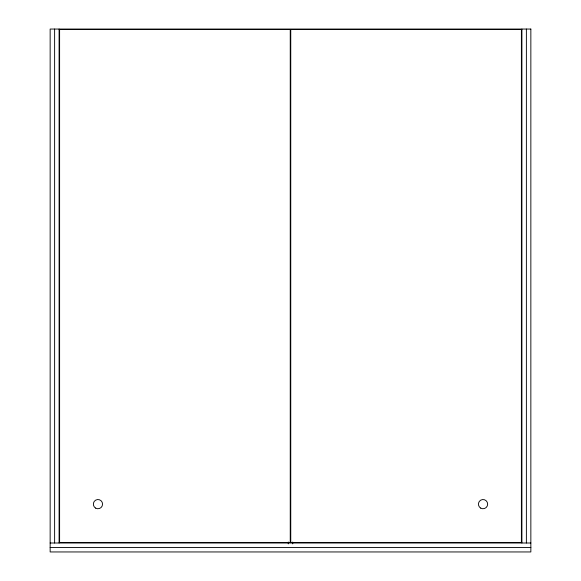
<?xml version="1.0" encoding="UTF-8"?>
<svg xmlns="http://www.w3.org/2000/svg" width="581" height="581" viewBox="0 0 581 581"><rect width="100%" height="100%" fill="white"/><g stroke="black" fill="none" stroke-linecap="round" stroke-linejoin="round"><path stroke-width="0.87" d="M50.148 543.003L530.852 543.003M50.148 547.476L530.852 547.476M526.379 29.05L526.379 543.003M521.905 29.05L521.905 543.003M292.737 542.037L292.737 543.852M288.263 542.037L288.263 543.852M59.095 29.05L59.095 543.003M54.621 29.05L54.621 543.003M530.852 29.05L50.148 29.05L50.148 551.95L530.852 551.95L530.852 29.05M290.246 29.558L59.603 29.558L59.603 542.487L290.246 542.487L290.246 29.558M521.397 29.558L290.754 29.558L290.754 542.487L521.397 542.487L521.397 29.558M480.734 508.128A4.604 4.604 0 0 0 487.648 504.134A4.604 4.604 0 0 0 480.734 500.147A4.604 4.604 0 0 0 480.734 508.128M95.654 508.128A4.604 4.604 0 0 0 102.568 504.134A4.604 4.604 0 0 0 95.654 500.147A4.604 4.604 0 0 0 95.654 508.128"/></g></svg>
